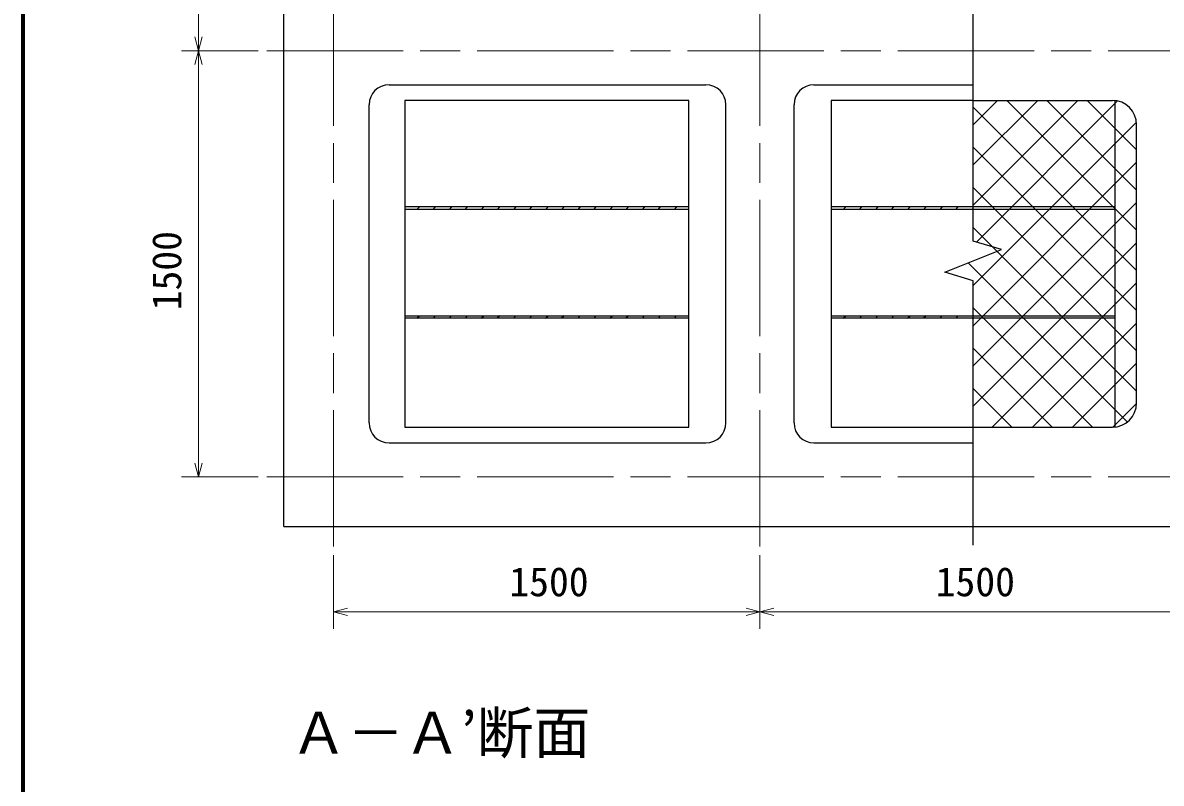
# Model space of a CAD drawing. Units: millimetres, scale not verified. Extents: x 400 to 16400, y 400 to 11650.
# Drawn here: x 400 to 4405, y 3076 to 5752 of the extents above; entities that cross this region are included whole.
import ezdxf
from ezdxf.enums import TextEntityAlignment as Align

# ---------------------------------------------------------------- set-up
doc = ezdxf.new("R2010")
doc.units = ezdxf.units.MM
doc.header["$LTSCALE"] = 40
doc.linetypes.add('CHAIN', pattern=[18.5, 12, -1.5, 3.5, -1.5])
for name, color, linetype, lineweight in [('C-BMK', 2, 'CHAIN', 13), ('C-STR', 6, 'Continuous', 25), ('C-STR-DIM', 1, 'Continuous', 13), ('C-TTL', 2, 'Continuous', 70)]:
    doc.layers.add(name, color=color, linetype=linetype, lineweight=lineweight)
doc.layers.add('C-TTL-TXT', color=7, linetype='Continuous')
doc.styles.add('ＭＳ ゴシック', font='')
doc.styles.get('ＭＳ ゴシック').set_extended_font_data('MS Gothic')

msp = doc.modelspace()

# ---------------------------------------------------------------- linework, layer by layer
at = {"layer": 'C-BMK'}
for p, q in [((1493.7, 3908.95), (1493.7, 9373.95)), ((2993.7, 3908.95), (2993.7, 9373.95)), ((1258.7, 5653.95), (5248.7, 5653.95)), ((1258.7, 4153.95), (5248.7, 4153.95))]:
    msp.add_line(p, q, dxfattribs=at)
at = {"layer": 'C-STR', "color": 7}
for p, q in [((1318.7, 3978.95), (1318.7, 9273.95)), ((3743.7, 4983.95), (3743.7, 7843.95)), ((1688.7, 5533.95), (2803.7, 5533.95)), ((3183.7, 5533.95), (3743.7, 5533.95)), ((1618.7, 4343.95), (1618.7, 5463.95)), ((2873.7, 4343.95), (2873.7, 5463.95)), ((3113.7, 4343.95), (3113.7, 5463.95)), ((3743.7, 5478.95), (4233.7, 5478.95)), ((4318.7, 4413.95), (4318.7, 5393.95)), ((3843.7, 4953.95), (3743.7, 4983.95)), ((3643.7, 4873.95), (3843.7, 4953.95)), ((3743.7, 4843.95), (3643.7, 4873.95)), ((3743.7, 3913.95), (3743.7, 4843.95)), ((3743.7, 4328.95), (4233.7, 4328.95)), ((1688.7, 4273.95), (2803.7, 4273.95)), ((3183.7, 4273.95), (3743.7, 4273.95)), ((1318.7, 3978.95), (5248.7, 3978.95))]:
    msp.add_line(p, q, dxfattribs=at)
at = {"layer": 'C-STR'}
for p, q in [((2743.7, 5478.95), (1743.7, 5478.95)), ((1743.7, 5478.95), (1743.7, 4328.95)), ((2743.7, 4328.95), (2743.7, 5478.95)), ((3743.7, 5478.95), (3243.7, 5478.95)), ((3243.7, 5478.95), (3243.7, 4328.95)), ((4243.7, 4328.95), (4243.7, 5478.95)), ((2743.7, 5104.25), (1743.7, 5104.25)), ((2743.7, 5095.55), (1743.7, 5095.55)), ((1795.5, 5104.25), (1786.8, 5095.55)), ((1843.37, 5095.55), (1852.07, 5104.25)), ((1908.64, 5104.25), (1899.94, 5095.55)), ((1956.51, 5095.55), (1965.21, 5104.25)), ((2021.77, 5104.25), (2013.07, 5095.55)), ((2069.64, 5095.55), (2078.34, 5104.25)), ((2134.91, 5104.25), (2126.21, 5095.55)), ((2182.78, 5095.55), (2191.48, 5104.25)), ((2248.05, 5104.25), (2239.35, 5095.55)), ((2295.92, 5095.55), (2304.62, 5104.25)), ((2361.18, 5104.25), (2352.48, 5095.55)), ((2409.05, 5095.55), (2417.75, 5104.25)), ((2474.32, 5104.25), (2465.62, 5095.55)), ((2522.19, 5095.55), (2530.89, 5104.25)), ((2587.46, 5104.25), (2578.76, 5095.55)), ((2635.33, 5095.55), (2644.03, 5104.25)), ((2700.6, 5104.25), (2691.9, 5095.55)), ((4243.7, 5104.25), (3243.7, 5104.25)), ((4243.7, 5095.55), (3243.7, 5095.55)), ((3295.5, 5104.25), (3286.8, 5095.55)), ((3343.37, 5095.55), (3352.07, 5104.25)), ((3408.64, 5104.25), (3399.94, 5095.55)), ((3456.51, 5095.55), (3465.21, 5104.25)), ((3521.77, 5104.25), (3513.07, 5095.55)), ((3569.64, 5095.55), (3578.34, 5104.25)), ((3634.91, 5104.25), (3626.21, 5095.55)), ((3682.78, 5095.55), (3691.48, 5104.25)), ((3743.7, 5099.9), (3739.35, 5095.55)), ((1743.7, 4720.95), (2743.7, 4720.95)), ((2743.7, 4712.25), (1743.7, 4712.25)), ((1786.8, 4712.25), (1795.5, 4720.95)), ((1852.07, 4720.95), (1843.37, 4712.25)), ((1899.94, 4712.25), (1908.64, 4720.95)), ((1965.21, 4720.95), (1956.51, 4712.25)), ((2013.07, 4712.25), (2021.77, 4720.95)), ((2078.34, 4720.95), (2069.64, 4712.25)), ((2126.21, 4712.25), (2134.91, 4720.95)), ((2191.48, 4720.95), (2182.78, 4712.25)), ((2239.35, 4712.25), (2248.05, 4720.95)), ((2304.62, 4720.95), (2295.92, 4712.25)), ((2352.48, 4712.25), (2361.18, 4720.95)), ((2417.75, 4720.95), (2409.05, 4712.25)), ((2465.62, 4712.25), (2474.32, 4720.95)), ((2530.89, 4720.95), (2522.19, 4712.25)), ((2578.76, 4712.25), (2587.46, 4720.95)), ((2644.03, 4720.95), (2635.33, 4712.25)), ((2691.9, 4712.25), (2700.6, 4720.95)), ((3243.7, 4720.95), (4243.7, 4720.95)), ((4243.7, 4712.25), (3243.7, 4712.25)), ((3286.8, 4712.25), (3295.5, 4720.95)), ((3352.07, 4720.95), (3343.37, 4712.25)), ((3399.94, 4712.25), (3408.64, 4720.95)), ((3465.21, 4720.95), (3456.51, 4712.25)), ((3513.07, 4712.25), (3521.77, 4720.95)), ((3578.34, 4720.95), (3569.64, 4712.25)), ((3626.21, 4712.25), (3634.91, 4720.95)), ((3691.48, 4720.95), (3682.78, 4712.25)), ((3739.35, 4712.25), (3743.7, 4716.6)), ((1743.7, 4328.95), (2743.7, 4328.95)), ((3243.7, 4328.95), (3743.7, 4328.95))]:
    msp.add_line(p, q, dxfattribs=at)
at = {"layer": 'C-STR', "color": 1}
for p, q in [((3743.7, 5393.17), (3829.48, 5478.95)), ((3970.91, 5478.95), (3743.7, 5251.75)), ((3743.7, 5110.32), (4112.33, 5478.95)), ((3743.7, 5455.58), (4318.7, 4880.58)), ((4251.8, 5477), (3755.28, 4980.48)), ((4318.7, 5022), (3861.74, 5478.95)), ((4003.16, 5478.95), (4318.7, 5163.42)), ((4318.7, 5304.84), (4144.59, 5478.95)), ((3743.7, 4827.48), (4318.31, 5402.09)), ((4318.7, 4739.16), (3743.7, 5314.16)), ((4318.7, 5261.06), (3743.7, 4686.06)), ((4318.7, 4597.73), (3743.7, 5172.73)), ((3743.7, 4544.64), (4318.7, 5119.64)), ((4318.7, 4456.31), (3743.7, 5031.31)), ((4318.7, 4978.22), (3743.7, 4403.22)), ((4286.36, 4347.23), (3726.51, 4907.08)), ((3810.86, 4328.95), (4318.7, 4836.8)), ((4163.21, 4328.95), (3743.7, 4748.47)), ((4318.7, 4695.38), (3952.28, 4328.95)), ((4021.79, 4328.95), (3743.7, 4607.05)), ((4093.7, 4328.95), (4318.7, 4553.95)), ((3880.37, 4328.95), (3743.7, 4465.63)), ((4235.12, 4328.95), (4318.7, 4412.53))]:
    msp.add_line(p, q, dxfattribs=at)
at = {"layer": 'C-STR', "color": 7}
for centre, radius, start, end in [((1688.7, 5463.95), 70, 90, 180), ((2803.7, 5463.95), 70, 0, 90), ((3183.7, 5463.95), 70, 90, 180), ((4233.7, 5393.95), 85, 0, 90), ((4233.7, 4413.95), 85, 270, 0), ((1688.7, 4343.95), 70, 180, 270), ((2803.7, 4343.95), 70, 270, 0), ((3183.7, 4343.95), 70, 180, 270)]:
    msp.add_arc(centre, radius, start, end, dxfattribs=at)
at = {"layer": 'C-STR-DIM'}
for p, q in [((1018.7, 5653.95), (1018.7, 7153.95)), ((1018.7, 5653.95), (1018.7, 7153.95)), ((1018.7, 5653.95), (1018.7, 7153.95)), ((1018.7, 5653.95), (1005.76, 5702.25)), ((1018.7, 5653.95), (1031.64, 5702.25)), ((1228.7, 5653.95), (958.7, 5653.95)), ((1018.7, 5653.95), (1005.76, 5605.66)), ((1018.7, 4153.95), (1018.7, 5653.95)), ((1018.7, 4153.95), (1018.7, 5653.95)), ((1018.7, 4153.95), (1018.7, 5653.95)), ((1018.7, 5653.95), (1031.64, 5605.66)), ((1018.7, 4153.95), (1005.76, 4202.25)), ((1018.7, 4153.95), (1031.64, 4202.25)), ((1228.7, 4153.95), (958.7, 4153.95)), ((1493.7, 3878.95), (1493.7, 3618.95)), ((2993.7, 3878.95), (2993.7, 3618.95)), ((1493.7, 3678.95), (1541.99, 3691.89)), ((2993.7, 3678.95), (2945.4, 3691.89)), ((2993.7, 3678.95), (3041.99, 3691.89)), ((1493.7, 3678.95), (2993.7, 3678.95)), ((1493.7, 3678.95), (2993.7, 3678.95)), ((1493.7, 3678.95), (2993.7, 3678.95)), ((1493.7, 3678.95), (1541.99, 3666.01)), ((2993.7, 3678.95), (2945.4, 3666.01)), ((2993.7, 3678.95), (4493.7, 3678.95)), ((2993.7, 3678.95), (4493.7, 3678.95)), ((2993.7, 3678.95), (4493.7, 3678.95)), ((2993.7, 3678.95), (3041.99, 3666.01))]:
    msp.add_line(p, q, dxfattribs=at)
at = {"layer": 'C-TTL'}
msp.add_lwpolyline([(400, 400), (16400, 400), (16400, 11480), (400, 11480)], close=True, dxfattribs=at)

# ---------------------------------------------------------------- texts
at = {"layer": 'C-STR-DIM', "color": 7, "style": 'ＭＳ ゴシック'}
msp.add_text('1500', height=102.6, rotation=90, dxfattribs=at).set_placement((988.38, 4740.1), align=Align.BOTTOM_LEFT)
for p in [(2111.75, 3703.27), (3611.75, 3703.27)]:
    msp.add_text('1500', height=102.6, dxfattribs=at).set_placement(p, align=Align.BOTTOM_LEFT)
at = {"layer": 'C-TTL-TXT', "style": 'ＭＳ ゴシック'}
msp.add_text('Ａ－Ａ’断面', height=146.6, dxfattribs=at).set_placement((1341.68, 3253.99), align=Align.MIDDLE_LEFT)

doc.saveas('drawing.dxf')
